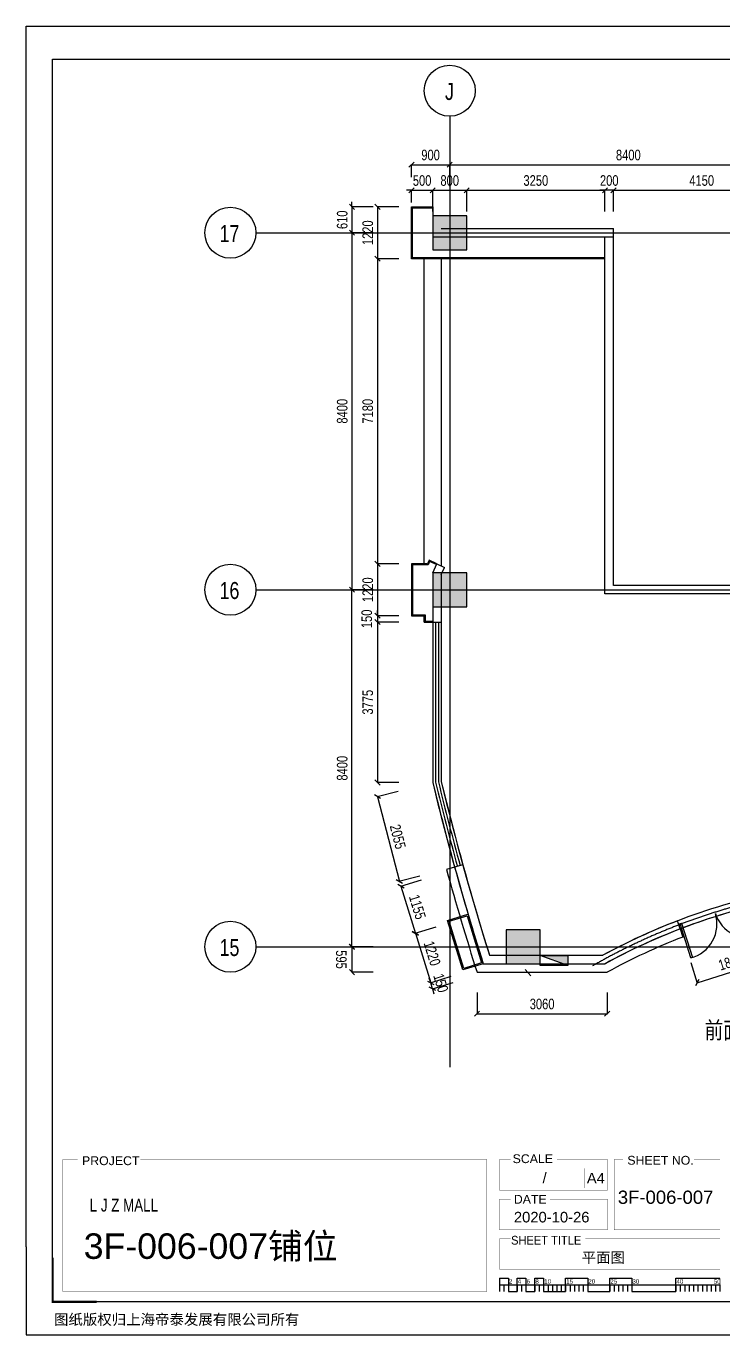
# Model space of a CAD drawing. Extents: x 52040 to 95586, y 96618 to 127411.
# Drawn here: x 52040 to 68421, y 96618 to 127411 of the extents above; entities that cross this region are included whole.
import ezdxf
from ezdxf.enums import TextEntityAlignment as Align

# ---------------------------------------------------------------- set-up
doc = ezdxf.new("R2010")
doc.units = 0
doc.header["$LTSCALE"] = 1000
doc.linetypes.add('3层防火分区$0$3yCENTER', pattern=[14.5, 10, -1.5, 1.5, -1.5])
doc.linetypes.add('CENTER', pattern=[2, 1.25, -0.25, 0.25, -0.25])
doc.layers.get('Defpoints').update_dxf_attribs({"color": 212})
doc.layers.add('0-土建-Defpoints', color=212, linetype='Continuous', plot=False)
for name, color, linetype in [('0-土建-其他', 6, 'Continuous'), ('0-土建-墙体', 7, 'Continuous'), ('0-土建-柱', 42, 'Continuous'), ('0-土建-窗', 5, 'Continuous'), ('0-土建-轴线', 12, 'Continuous'), ('0-土建-门窗', 4, 'Continuous'), ('DIM', 3, 'Continuous'), ('DIM TEXT', 7, 'Continuous'), ('新增油烟管井2014-08-06', 2, 'Continuous'), ('轴线', 10, 'CENTER')]:
    doc.layers.add(name, color=color, linetype=linetype)
doc.styles.get("Standard").update_dxf_attribs({"font": 'arial.ttf', "width": 0.75})
doc.styles.add('黑体', font='simhei.ttf', dxfattribs={"width": 0.8})
doc.dimstyles.new('DIM-200MM', dxfattribs={"dimtxt": 250, "dimasz": 120, "dimexe": 10, "dimexo": 100, "dimgap": 100, "dimtad": 1, "dimdec": 0, "dimrnd": 5, "dimzin": 1, "dimdsep": 46, "dimtxsty": 'Standard', "dimblk": 'OBLIQUE', "dimcen": 0.5, "dimdle": 1, "dimclrd": 256, "dimclre": 256, "dimclrt": 7, "dimaunit": 1, "dimadec": 0, "dimazin": 0, "dimtfac": 1, "dimtdec": 0, "dimtix": 1, "dimtmove": 2, "dimatfit": 3, "dimfxl": 500, "dimfxlon": 1, "dimtolj": 1, "dimtzin": 1, "dimarcsym": 0})

# ---------------------------------------------------------------- blocks, each defined once
blk = doc.blocks.new('商业三层消火栓$0$室内消火栓(单口)')
blk.add_hatch(color=256).paths.add_polyline_path([(0, 240), (0, 0), (650, 0)])
blk.add_line((0, 240), (650, 0))
blk.add_lwpolyline([(0, 240), (650, 240), (650, 0), (0, 0)], close=True)
blk = doc.blocks.new('商业三层消火栓$0$室内消火栓 单口')
blk.add_blockref('商业三层消火栓$0$室内消火栓(单口)', (0, 0))
blk = doc.blocks.new('_Oblique')
at = {"color": 0, "linetype": 'ByBlock', "lineweight": -2}
blk.add_line((-0.5, -0.5), (0.5, 0.5), dxfattribs=at)
blk = doc.blocks.new('*D203')
at = {"layer": 'Defpoints', "color": 0, "transparency": 16777216}
for p in [(61600, 123550), (61100, 123160), (61600, 123160)]:
    blk.add_point(p, dxfattribs=at)
at = {"layer": 'DIM', "lineweight": -2, "transparency": 16777216}
for p, q in [((61100, 123550), (60980, 123550)), ((61100, 123260), (61100, 123560)), ((61100, 123550), (61600, 123550)), ((61600, 123260), (61600, 123560)), ((61600, 123550), (61720, 123550))]:
    blk.add_line(p, q, dxfattribs=at)
at = {"layer": 'DIM', "lineweight": -2, "transparency": 16777216, "xscale": 120, "yscale": 120, "zscale": 120}
blk.add_blockref('_Oblique', (61100, 123550), dxfattribs=at)
at = {"layer": 'DIM', "lineweight": -2, "transparency": 16777216, "xscale": 120, "yscale": 120, "zscale": 120, "rotation": 180}
blk.add_blockref('_Oblique', (61600, 123550), dxfattribs=at)
at = {"layer": 'DIM', "color": 7, "transparency": 16777216, "insert": (61350, 123778), "char_height": 250, "attachment_point": 5}
blk.add_mtext('\\A1;500', dxfattribs=at)
blk = doc.blocks.new('*D204')
at = {"layer": 'Defpoints', "color": 0, "transparency": 16777216}
for p in [(62399, 123550), (61599, 122950), (62399, 122950)]:
    blk.add_point(p, dxfattribs=at)
at = {"layer": 'DIM', "lineweight": -2, "transparency": 16777216}
for p, q in [((61598, 123550), (62400, 123550)), ((61599, 123050), (61599, 123560)), ((62399, 123050), (62399, 123560))]:
    blk.add_line(p, q, dxfattribs=at)
at = {"layer": 'DIM', "lineweight": -2, "transparency": 16777216, "xscale": 120, "yscale": 120, "zscale": 120, "rotation": 180}
blk.add_blockref('_Oblique', (61599, 123550), dxfattribs=at)
at = {"layer": 'DIM', "lineweight": -2, "transparency": 16777216, "xscale": 120, "yscale": 120, "zscale": 120}
blk.add_blockref('_Oblique', (62399, 123550), dxfattribs=at)
at = {"layer": 'DIM', "color": 7, "transparency": 16777216, "insert": (61999, 123778), "char_height": 250, "attachment_point": 5}
blk.add_mtext('\\A1;800', dxfattribs=at)
blk = doc.blocks.new('*D205')
at = {"layer": 'Defpoints', "color": 0, "transparency": 16777216}
for p in [(65650, 123550), (62399, 122650), (65650, 122650)]:
    blk.add_point(p, dxfattribs=at)
at = {"layer": 'DIM', "lineweight": -2, "transparency": 16777216}
for p, q in [((62398, 123550), (65651, 123550)), ((62399, 123050), (62399, 123560)), ((65650, 123050), (65650, 123560))]:
    blk.add_line(p, q, dxfattribs=at)
at = {"layer": 'DIM', "lineweight": -2, "transparency": 16777216, "xscale": 120, "yscale": 120, "zscale": 120, "rotation": 180}
blk.add_blockref('_Oblique', (62399, 123550), dxfattribs=at)
at = {"layer": 'DIM', "lineweight": -2, "transparency": 16777216, "xscale": 120, "yscale": 120, "zscale": 120}
blk.add_blockref('_Oblique', (65650, 123550), dxfattribs=at)
at = {"layer": 'DIM', "color": 7, "transparency": 16777216, "insert": (64024, 123778), "char_height": 250, "attachment_point": 5}
blk.add_mtext('\\A1;3250', dxfattribs=at)
blk = doc.blocks.new('*D206')
at = {"layer": 'Defpoints', "color": 0, "transparency": 16777216}
for p in [(65650, 123550), (65650, 122650), (65850, 122650)]:
    blk.add_point(p, dxfattribs=at)
at = {"layer": 'DIM', "lineweight": -2, "transparency": 16777216}
for p, q in [((65650, 123550), (65530, 123550)), ((65650, 123050), (65650, 123560)), ((65850, 123550), (65650, 123550)), ((65850, 123050), (65850, 123560)), ((65850, 123550), (65970, 123550))]:
    blk.add_line(p, q, dxfattribs=at)
at = {"layer": 'DIM', "lineweight": -2, "transparency": 16777216, "xscale": 120, "yscale": 120, "zscale": 120}
for p, rotation in [((65650, 123550), 4.167798854589793e-11), ((65850, 123550), 180.0000000000417)]:
    blk.add_blockref('_Oblique', p, dxfattribs=dict(at, rotation=rotation))
at = {"layer": 'DIM', "color": 7, "transparency": 16777216, "insert": (65750, 123778), "char_height": 250, "attachment_point": 5}
blk.add_mtext('\\A1;200', dxfattribs=at)
blk = doc.blocks.new('*D207')
at = {"layer": 'Defpoints', "color": 0, "transparency": 16777216}
for p in [(69999, 123550), (65850, 114250), (69999, 114250)]:
    blk.add_point(p, dxfattribs=at)
at = {"layer": 'DIM', "lineweight": -2, "transparency": 16777216}
for p, q in [((65849, 123550), (70000, 123550)), ((65850, 123050), (65850, 123560)), ((69999, 123050), (69999, 123560))]:
    blk.add_line(p, q, dxfattribs=at)
at = {"layer": 'DIM', "lineweight": -2, "transparency": 16777216, "xscale": 120, "yscale": 120, "zscale": 120, "rotation": 180}
blk.add_blockref('_Oblique', (65850, 123550), dxfattribs=at)
at = {"layer": 'DIM', "lineweight": -2, "transparency": 16777216, "xscale": 120, "yscale": 120, "zscale": 120}
blk.add_blockref('_Oblique', (69999, 123550), dxfattribs=at)
at = {"layer": 'DIM', "color": 7, "transparency": 16777216, "insert": (67924, 123778), "char_height": 250, "attachment_point": 5}
blk.add_mtext('\\A1;4150', dxfattribs=at)
blk = doc.blocks.new('*D212')
at = {"layer": 'Defpoints', "color": 0, "transparency": 16777216}
for p in [(65650, 122650), (65650, 122450), (85650, 122450)]:
    blk.add_point(p, dxfattribs=at)
at = {"layer": 'DIM', "lineweight": -2, "transparency": 16777216}
for p, q in [((85150, 122650), (85660, 122650)), ((85650, 122650), (85650, 122770)), ((85650, 122650), (85650, 122450)), ((85150, 122450), (85660, 122450)), ((85650, 122450), (85650, 122330))]:
    blk.add_line(p, q, dxfattribs=at)
at = {"layer": 'DIM', "lineweight": -2, "transparency": 16777216, "xscale": 120, "yscale": 120, "zscale": 120}
for p, rotation in [((85650, 122650), 270), ((85650, 122450), 90)]:
    blk.add_blockref('_Oblique', p, dxfattribs=dict(at, rotation=rotation))
at = {"layer": 'DIM', "color": 7, "transparency": 16777216, "insert": (85422, 122550), "char_height": 250, "attachment_point": 5, "rotation": 90}
blk.add_mtext('\\A1;200', dxfattribs=at)
blk = doc.blocks.new('*D213')
at = {"layer": 'Defpoints', "color": 0, "transparency": 16777216}
for p in [(65650, 122450), (65650, 121940), (85650, 121940)]:
    blk.add_point(p, dxfattribs=at)
at = {"layer": 'DIM', "lineweight": -2, "transparency": 16777216}
for p, q in [((85650, 122450), (85650, 122570)), ((85150, 122450), (85660, 122450)), ((85650, 122450), (85650, 121940)), ((85150, 121940), (85660, 121940)), ((85650, 121940), (85650, 121820))]:
    blk.add_line(p, q, dxfattribs=at)
at = {"layer": 'DIM', "lineweight": -2, "transparency": 16777216, "xscale": 120, "yscale": 120, "zscale": 120}
for p, rotation in [((85650, 122450), 270), ((85650, 121940), 90)]:
    blk.add_blockref('_Oblique', p, dxfattribs=dict(at, rotation=rotation))
at = {"layer": 'DIM', "color": 7, "transparency": 16777216, "insert": (85443, 121958), "char_height": 250, "attachment_point": 5, "rotation": 90}
blk.add_mtext('\\A1;510', dxfattribs=at)
blk = doc.blocks.new('*D214')
at = {"layer": 'Defpoints', "color": 0, "transparency": 16777216}
for p in [(65650, 121940), (65650, 114250), (85650, 114250)]:
    blk.add_point(p, dxfattribs=at)
at = {"layer": 'DIM', "lineweight": -2, "transparency": 16777216}
for p, q in [((85650, 121941), (85650, 114249)), ((85150, 121940), (85660, 121940)), ((85150, 114250), (85660, 114250))]:
    blk.add_line(p, q, dxfattribs=at)
at = {"layer": 'DIM', "lineweight": -2, "transparency": 16777216, "xscale": 120, "yscale": 120, "zscale": 120}
for p, rotation in [((85650, 121940), 90), ((85650, 114250), 270)]:
    blk.add_blockref('_Oblique', p, dxfattribs=dict(at, rotation=rotation))
at = {"layer": 'DIM', "color": 7, "transparency": 16777216, "insert": (85422, 118095), "char_height": 250, "attachment_point": 5, "rotation": 90}
blk.add_mtext('\\A1;7690', dxfattribs=at)
blk = doc.blocks.new('*D215')
at = {"layer": 'Defpoints', "color": 0, "transparency": 16777216}
for p in [(65850, 114250), (65850, 114050), (85650, 114050)]:
    blk.add_point(p, dxfattribs=at)
at = {"layer": 'DIM', "lineweight": -2, "transparency": 16777216}
for p, q in [((85150, 114250), (85660, 114250)), ((85650, 114250), (85650, 114370)), ((85650, 114250), (85650, 114050)), ((85150, 114050), (85660, 114050)), ((85650, 114050), (85650, 113930))]:
    blk.add_line(p, q, dxfattribs=at)
at = {"layer": 'DIM', "lineweight": -2, "transparency": 16777216, "xscale": 120, "yscale": 120, "zscale": 120}
for p, rotation in [((85650, 114250), 270), ((85650, 114050), 90)]:
    blk.add_blockref('_Oblique', p, dxfattribs=dict(at, rotation=rotation))
at = {"layer": 'DIM', "color": 7, "transparency": 16777216, "insert": (85422, 114150), "char_height": 250, "attachment_point": 5, "rotation": 90}
blk.add_mtext('\\A1;200', dxfattribs=at)
blk = doc.blocks.new('*D222')
at = {"layer": 'Defpoints', "color": 0, "transparency": 16777216}
for p in [(61100, 123160), (60300, 121940), (61100, 121940)]:
    blk.add_point(p, dxfattribs=at)
at = {"layer": 'DIM', "lineweight": -2, "transparency": 16777216}
for p, q in [((60800, 123160), (60290, 123160)), ((60300, 123161), (60300, 121939)), ((60800, 121940), (60290, 121940))]:
    blk.add_line(p, q, dxfattribs=at)
at = {"layer": 'DIM', "lineweight": -2, "transparency": 16777216, "xscale": 120, "yscale": 120, "zscale": 120}
for p, rotation in [((60300, 123160), 90), ((60300, 121940), 270)]:
    blk.add_blockref('_Oblique', p, dxfattribs=dict(at, rotation=rotation))
at = {"layer": 'DIM', "color": 7, "transparency": 16777216, "insert": (60072, 122550), "char_height": 250, "attachment_point": 5, "rotation": 90}
blk.add_mtext('\\A1;1220', dxfattribs=at)
blk = doc.blocks.new('*D223')
at = {"layer": 'Defpoints', "color": 0, "transparency": 16777216}
for p in [(61400, 121940), (60300, 114760), (61400, 114760)]:
    blk.add_point(p, dxfattribs=at)
at = {"layer": 'DIM', "lineweight": -2, "transparency": 16777216}
for p, q in [((60300, 121941), (60300, 114759)), ((60800, 121940), (60290, 121940)), ((60800, 114760), (60290, 114760))]:
    blk.add_line(p, q, dxfattribs=at)
at = {"layer": 'DIM', "lineweight": -2, "transparency": 16777216, "xscale": 120, "yscale": 120, "zscale": 120}
for p, rotation in [((60300, 121940), 90), ((60300, 114760), 270)]:
    blk.add_blockref('_Oblique', p, dxfattribs=dict(at, rotation=rotation))
at = {"layer": 'DIM', "color": 7, "transparency": 16777216, "insert": (60072, 118350), "char_height": 250, "attachment_point": 5, "rotation": 90}
blk.add_mtext('\\A1;7180', dxfattribs=at)
blk = doc.blocks.new('*D224')
at = {"layer": 'Defpoints', "color": 0, "transparency": 16777216}
for p in [(61100, 114760), (60300, 113540), (61100, 113540)]:
    blk.add_point(p, dxfattribs=at)
at = {"layer": 'DIM', "lineweight": -2, "transparency": 16777216}
for p, q in [((60800, 114760), (60290, 114760)), ((60300, 114761), (60300, 113539)), ((60800, 113540), (60290, 113540))]:
    blk.add_line(p, q, dxfattribs=at)
at = {"layer": 'DIM', "lineweight": -2, "transparency": 16777216, "xscale": 120, "yscale": 120, "zscale": 120}
for p, rotation in [((60300, 114760), 90), ((60300, 113540), 270)]:
    blk.add_blockref('_Oblique', p, dxfattribs=dict(at, rotation=rotation))
at = {"layer": 'DIM', "color": 7, "transparency": 16777216, "insert": (60072, 114150), "char_height": 250, "attachment_point": 5, "rotation": 90}
blk.add_mtext('\\A1;1220', dxfattribs=at)
blk = doc.blocks.new('*D225')
at = {"layer": 'Defpoints', "color": 0, "transparency": 16777216}
for p in [(60300, 113390), (61400, 113540), (61400, 113390)]:
    blk.add_point(p, dxfattribs=at)
at = {"layer": 'DIM', "lineweight": -2, "transparency": 16777216}
for p, q in [((60300, 113540), (60300, 113660)), ((60800, 113540), (60290, 113540)), ((60800, 113390), (60290, 113390)), ((60300, 113540), (60300, 113390)), ((60300, 113390), (60300, 113270))]:
    blk.add_line(p, q, dxfattribs=at)
at = {"layer": 'DIM', "lineweight": -2, "transparency": 16777216, "xscale": 120, "yscale": 120, "zscale": 120}
for p, rotation in [((60300, 113540), 270), ((60300, 113390), 90)]:
    blk.add_blockref('_Oblique', p, dxfattribs=dict(at, rotation=rotation))
at = {"layer": 'DIM', "color": 7, "transparency": 16777216, "insert": (60049, 113465), "char_height": 250, "attachment_point": 5, "rotation": 90}
blk.add_mtext('\\A1;150', dxfattribs=at)
blk = doc.blocks.new('*D226')
at = {"layer": 'Defpoints', "color": 0, "transparency": 16777216}
for p in [(61600, 113390), (60300, 109615), (61600, 109615)]:
    blk.add_point(p, dxfattribs=at)
at = {"layer": 'DIM', "lineweight": -2, "transparency": 16777216}
for p, q in [((60800, 113390), (60290, 113390)), ((60300, 113391), (60300, 109614)), ((60800, 109615), (60290, 109615))]:
    blk.add_line(p, q, dxfattribs=at)
at = {"layer": 'DIM', "lineweight": -2, "transparency": 16777216, "xscale": 120, "yscale": 120, "zscale": 120}
for p, rotation in [((60300, 113390), 90), ((60300, 109615), 270)]:
    blk.add_blockref('_Oblique', p, dxfattribs=dict(at, rotation=rotation))
at = {"layer": 'DIM', "color": 7, "transparency": 16777216, "insert": (60072, 111503), "char_height": 250, "attachment_point": 5, "rotation": 90}
blk.add_mtext('\\A1;3775', dxfattribs=at)
blk = doc.blocks.new('*D227')
at = {"layer": 'Defpoints', "color": 0, "transparency": 16777216}
for p in [(63032, 109986), (63547, 107994), (60815, 107288)]:
    blk.add_point(p, dxfattribs=at)
at = {"layer": 'DIM', "lineweight": -2, "transparency": 16777216}
for p, q in [((60784, 109404), (60290, 109277)), ((60300, 109280), (60815, 107287)), ((61299, 107413), (60805, 107285))]:
    blk.add_line(p, q, dxfattribs=at)
at = {"layer": 'DIM', "lineweight": -2, "transparency": 16777216, "xscale": 120, "yscale": 120, "zscale": 120}
for p, rotation in [((60300, 109279), 104.5029028369957), ((60815, 107288), 284.5029028369958)]:
    blk.add_blockref('_Oblique', p, dxfattribs=dict(at, rotation=rotation))
at = {"layer": 'DIM', "color": 7, "transparency": 16777216, "insert": (60778, 108340), "char_height": 250, "attachment_point": 5, "rotation": 284.5029}
blk.add_mtext('\\A1;2055', dxfattribs=at)
blk = doc.blocks.new('*D228')
at = {"layer": 'Defpoints', "color": 0, "transparency": 16777216}
for p in [(63383, 106739), (63742, 105573), (61551, 104899)]:
    blk.add_point(p, dxfattribs=at)
at = {"layer": 'DIM', "lineweight": -2, "transparency": 16777216}
for p, q in [((61669, 106212), (61182, 106062)), ((61191, 106066), (61551, 104898)), ((62028, 105046), (61541, 104896))]:
    blk.add_line(p, q, dxfattribs=at)
at = {"layer": 'DIM', "lineweight": -2, "transparency": 16777216, "xscale": 120, "yscale": 120, "zscale": 120}
for p, rotation in [((61192, 106065), 107.1107480904055), ((61551, 104899), 287.1107480904055)]:
    blk.add_blockref('_Oblique', p, dxfattribs=dict(at, rotation=rotation))
at = {"layer": 'DIM', "color": 7, "transparency": 16777216, "insert": (61585, 105592), "char_height": 250, "attachment_point": 5, "rotation": 287.1107}
blk.add_mtext('\\A1;1220', dxfattribs=at)
blk = doc.blocks.new('*D229')
at = {"layer": 'Defpoints', "color": 0, "transparency": 16777216}
for p in [(63354, 107941), (63695, 106835), (61192, 106065)]:
    blk.add_point(p, dxfattribs=at)
at = {"layer": 'DIM', "lineweight": -2, "transparency": 16777216}
for p, q in [((61329, 107318), (60842, 107168)), ((60851, 107172), (61192, 106064)), ((61669, 106212), (61182, 106062))]:
    blk.add_line(p, q, dxfattribs=at)
at = {"layer": 'DIM', "lineweight": -2, "transparency": 16777216, "xscale": 120, "yscale": 120, "zscale": 120}
for p, rotation in [((60851, 107171), 107.1107480904055), ((61192, 106065), 287.1107480904055)]:
    blk.add_blockref('_Oblique', p, dxfattribs=dict(at, rotation=rotation))
at = {"layer": 'DIM', "color": 7, "transparency": 16777216, "insert": (61239, 106685), "char_height": 250, "attachment_point": 5, "rotation": 287.1107}
blk.add_mtext('\\A1;1155', dxfattribs=at)
blk = doc.blocks.new('*D230')
at = {"layer": 'Defpoints', "color": 0, "transparency": 16777216}
for p in [(64030, 105662), (64073, 105520), (61551, 104899)]:
    blk.add_point(p, dxfattribs=at)
at = {"layer": 'DIM', "lineweight": -2, "transparency": 16777216}
for p, q in [((61551, 104899), (61515, 105013)), ((62028, 105046), (61541, 104896)), ((61594, 104757), (61551, 104899)), ((62072, 104904), (61585, 104754)), ((61594, 104757), (61629, 104643))]:
    blk.add_line(p, q, dxfattribs=at)
at = {"layer": 'DIM', "lineweight": -2, "transparency": 16777216, "xscale": 120, "yscale": 120, "zscale": 120}
for p, rotation in [((61551, 104899), 287.1107480903999), ((61594, 104757), 107.1107480903998)]:
    blk.add_blockref('_Oblique', p, dxfattribs=dict(at, rotation=rotation))
at = {"layer": 'DIM', "color": 7, "transparency": 16777216, "insert": (61790, 104895), "char_height": 250, "attachment_point": 5, "rotation": 287.1107}
blk.add_mtext('\\A1;150', dxfattribs=at)
blk = doc.blocks.new('*D231')
at = {"layer": 'Defpoints', "color": 0, "transparency": 16777216}
for p in [(62641, 104950), (65702, 104950), (65702, 104174)]:
    blk.add_point(p, dxfattribs=at)
at = {"layer": 'DIM', "lineweight": -2, "transparency": 16777216}
for p, q in [((62641, 104674), (62641, 104164)), ((65702, 104674), (65702, 104164)), ((62640, 104174), (65703, 104174))]:
    blk.add_line(p, q, dxfattribs=at)
at = {"layer": 'DIM', "lineweight": -2, "transparency": 16777216, "xscale": 120, "yscale": 120, "zscale": 120, "rotation": 180}
blk.add_blockref('_Oblique', (62641, 104174), dxfattribs=at)
at = {"layer": 'DIM', "lineweight": -2, "transparency": 16777216, "xscale": 120, "yscale": 120, "zscale": 120}
blk.add_blockref('_Oblique', (65702, 104174), dxfattribs=at)
at = {"layer": 'DIM', "color": 7, "transparency": 16777216, "insert": (64172, 104401), "char_height": 250, "attachment_point": 5}
blk.add_mtext('\\A1;3060', dxfattribs=at)
blk = doc.blocks.new('*D271')
at = {"layer": 'Defpoints', "color": 0, "transparency": 16777216}
for p in [(70399, 124150), (61999, 123250), (70399, 123250)]:
    blk.add_point(p, dxfattribs=at)
at = {"layer": 'DIM', "lineweight": -2, "transparency": 16777216}
for p, q in [((61998, 124150), (70400, 124150)), ((61999, 123650), (61999, 124160)), ((70399, 123650), (70399, 124160))]:
    blk.add_line(p, q, dxfattribs=at)
at = {"layer": 'DIM', "lineweight": -2, "transparency": 16777216, "xscale": 120, "yscale": 120, "zscale": 120, "rotation": 180}
blk.add_blockref('_Oblique', (61999, 124150), dxfattribs=at)
at = {"layer": 'DIM', "lineweight": -2, "transparency": 16777216, "xscale": 120, "yscale": 120, "zscale": 120}
blk.add_blockref('_Oblique', (70399, 124150), dxfattribs=at)
at = {"layer": 'DIM', "color": 7, "transparency": 16777216, "insert": (66199, 124378), "char_height": 250, "attachment_point": 5}
blk.add_mtext('\\A1;8400', dxfattribs=at)
blk = doc.blocks.new('*D274')
at = {"layer": 'Defpoints', "color": 0, "transparency": 16777216}
for p in [(61999, 124150), (61100, 123760), (61999, 123760)]:
    blk.add_point(p, dxfattribs=at)
at = {"layer": 'DIM', "lineweight": -2, "transparency": 16777216}
for p, q in [((61099, 124150), (62000, 124150)), ((61100, 123860), (61100, 124160)), ((61999, 123860), (61999, 124160))]:
    blk.add_line(p, q, dxfattribs=at)
at = {"layer": 'DIM', "lineweight": -2, "transparency": 16777216, "xscale": 120, "yscale": 120, "zscale": 120, "rotation": 180}
blk.add_blockref('_Oblique', (61100, 124150), dxfattribs=at)
at = {"layer": 'DIM', "lineweight": -2, "transparency": 16777216, "xscale": 120, "yscale": 120, "zscale": 120}
blk.add_blockref('_Oblique', (61999, 124150), dxfattribs=at)
at = {"layer": 'DIM', "color": 7, "transparency": 16777216, "insert": (61549, 124378), "char_height": 250, "attachment_point": 5}
blk.add_mtext('\\A1;900', dxfattribs=at)
blk = doc.blocks.new('*D278')
at = {"layer": 'Defpoints', "color": 0, "transparency": 16777216}
for p in [(66250, 122650), (66250, 122550), (86250, 122550)]:
    blk.add_point(p, dxfattribs=at)
at = {"layer": 'DIM', "lineweight": -2, "transparency": 16777216}
for p, q in [((85750, 122650), (86260, 122650)), ((86250, 122650), (86250, 122770)), ((86250, 122650), (86250, 122550)), ((85750, 122550), (86260, 122550)), ((86250, 122550), (86250, 122430))]:
    blk.add_line(p, q, dxfattribs=at)
at = {"layer": 'DIM', "lineweight": -2, "transparency": 16777216, "xscale": 120, "yscale": 120, "zscale": 120}
for p, rotation in [((86250, 122650), 270), ((86250, 122550), 90)]:
    blk.add_blockref('_Oblique', p, dxfattribs=dict(at, rotation=rotation))
at = {"layer": 'DIM', "color": 7, "transparency": 16777216, "insert": (86022, 122600), "char_height": 250, "attachment_point": 5, "rotation": 90}
blk.add_mtext('\\A1;100', dxfattribs=at)
blk = doc.blocks.new('*D280')
at = {"layer": 'Defpoints', "color": 0, "transparency": 16777216}
for p in [(60800, 122550), (59700, 114150), (60800, 114150)]:
    blk.add_point(p, dxfattribs=at)
at = {"layer": 'DIM', "lineweight": -2, "transparency": 16777216}
for p, q in [((60200, 122550), (59690, 122550)), ((59700, 122551), (59700, 114149)), ((60200, 114150), (59690, 114150))]:
    blk.add_line(p, q, dxfattribs=at)
at = {"layer": 'DIM', "lineweight": -2, "transparency": 16777216, "xscale": 120, "yscale": 120, "zscale": 120}
for p, rotation in [((59700, 122550), 90), ((59700, 114150), 270)]:
    blk.add_blockref('_Oblique', p, dxfattribs=dict(at, rotation=rotation))
at = {"layer": 'DIM', "color": 7, "transparency": 16777216, "insert": (59472, 118350), "char_height": 250, "attachment_point": 5, "rotation": 90}
blk.add_mtext('\\A1;8400', dxfattribs=at)
blk = doc.blocks.new('*D281')
at = {"layer": 'Defpoints', "color": 0, "transparency": 16777216}
for p in [(60500, 123160), (59700, 122550), (60500, 122550)]:
    blk.add_point(p, dxfattribs=at)
at = {"layer": 'DIM', "lineweight": -2, "transparency": 16777216}
for p, q in [((59700, 123160), (59700, 123280)), ((60200, 123160), (59690, 123160)), ((59700, 123160), (59700, 122550)), ((60200, 122550), (59690, 122550)), ((59700, 122550), (59700, 122430))]:
    blk.add_line(p, q, dxfattribs=at)
at = {"layer": 'DIM', "lineweight": -2, "transparency": 16777216, "xscale": 120, "yscale": 120, "zscale": 120}
for p, rotation in [((59700, 123160), 270), ((59700, 122550), 90)]:
    blk.add_blockref('_Oblique', p, dxfattribs=dict(at, rotation=rotation))
at = {"layer": 'DIM', "color": 7, "transparency": 16777216, "insert": (59472, 122855), "char_height": 250, "attachment_point": 5, "rotation": 90}
blk.add_mtext('\\A1;610', dxfattribs=at)
blk = doc.blocks.new('*D282')
at = {"layer": 'Defpoints', "color": 0, "transparency": 16777216}
for p in [(59700, 114150), (60800, 114150), (60800, 105750)]:
    blk.add_point(p, dxfattribs=at)
at = {"layer": 'DIM', "lineweight": -2, "transparency": 16777216}
for p, q in [((60200, 114150), (59690, 114150)), ((59700, 105749), (59700, 114151)), ((60200, 105750), (59690, 105750))]:
    blk.add_line(p, q, dxfattribs=at)
at = {"layer": 'DIM', "lineweight": -2, "transparency": 16777216, "xscale": 120, "yscale": 120, "zscale": 120}
for p, rotation in [((59700, 114150), 90), ((59700, 105750), 270)]:
    blk.add_blockref('_Oblique', p, dxfattribs=dict(at, rotation=rotation))
at = {"layer": 'DIM', "color": 7, "transparency": 16777216, "insert": (59472, 109950), "char_height": 250, "attachment_point": 5, "rotation": 90}
blk.add_mtext('\\A1;8400', dxfattribs=at)
blk = doc.blocks.new('*D283')
at = {"layer": 'Defpoints', "color": 0, "transparency": 16777216}
for p in [(60800, 105750), (59699, 105152), (60801, 105154)]:
    blk.add_point(p, dxfattribs=at)
at = {"layer": 'DIM', "lineweight": -2, "transparency": 16777216}
for p, q in [((60198, 105749), (59688, 105748)), ((59698, 105749), (59699, 105151)), ((60199, 105153), (59689, 105152))]:
    blk.add_line(p, q, dxfattribs=at)
at = {"layer": 'DIM', "lineweight": -2, "transparency": 16777216, "xscale": 120, "yscale": 120, "zscale": 120}
for p, rotation in [((59698, 105748), 90.10860080873904), ((59699, 105152), 270.108600808739)]:
    blk.add_blockref('_Oblique', p, dxfattribs=dict(at, rotation=rotation))
at = {"layer": 'DIM', "color": 7, "transparency": 16777216, "insert": (59448, 105450), "char_height": 250, "attachment_point": 5, "rotation": 270.1086}
blk.add_mtext('\\A1;595', dxfattribs=at)
blk = doc.blocks.new('*D286')
at = {"layer": 'Defpoints', "color": 0, "transparency": 16777216}
for p in [(69194, 106518), (67478, 105976), (69533, 105444)]:
    blk.add_point(p, dxfattribs=at)
at = {"layer": 'DIM', "lineweight": -2, "transparency": 16777216}
for p, q in [((69382, 105921), (69536, 105435)), ((67666, 105380), (67819, 104893)), ((67815, 104902), (69534, 105445))]:
    blk.add_line(p, q, dxfattribs=at)
at = {"layer": 'DIM', "lineweight": -2, "transparency": 16777216, "xscale": 120, "yscale": 120, "zscale": 120}
for p, rotation in [((69533, 105444), 17.51166293424804), ((67816, 104903), 197.5116629342481)]:
    blk.add_blockref('_Oblique', p, dxfattribs=dict(at, rotation=rotation))
at = {"layer": 'DIM', "color": 7, "transparency": 16777216, "insert": (68606, 105391), "char_height": 250, "attachment_point": 5, "rotation": 17.5117}
blk.add_mtext('\\A1;1800', dxfattribs=at)

msp = doc.modelspace()

# ---------------------------------------------------------------- hatches: boundary and pattern name
for points in [[(62398.8, 122950), (61598.8, 122950), (61598.8, 122150), (62398.8, 122150)], [(62398.8, 114550), (61598.8, 114550), (61598.8, 113750), (62398.8, 113750)], [(63324.8, 106149.9), (63324.8, 105349.9), (64124.8, 105349.9), (64124.8, 106149.9)]]:
    msp.add_hatch(color=256).paths.add_polyline_path(points)

# ---------------------------------------------------------------- linework, layer by layer
at = {"color": 4}
for p, q in [((67381.5, 106280.7), (67450.2, 106302.4)), ((67392.4, 106246.4), (67426.7, 106257.2)), ((67670.2, 105485.5), (67415.9, 106291.5)), ((67450.2, 106302.4), (67704.7, 105495.6))]:
    msp.add_line(p, q, dxfattribs=at)
msp.add_line((67381.5, 106280.7), (67392.4, 106246.4))
at = {"color": 8}
msp.add_line((63170, 97795.6), (68354, 97795.6), dxfattribs=at)
for points in [[(52040, 98691.7), (52040, 127411), (93512, 127411)], [(52040, 98691.7), (52040, 96618.1), (93512, 96618.1)], [(63170, 97951.2), (63170, 97640.1)], [(63377.4, 97795.6), (63377.4, 97640.1)], [(65243.6, 97795.6), (65243.6, 97640.1)], [(65762, 97795.6), (65762, 97640.1)], [(68354, 97795.6), (68354, 97640.1)]]:
    msp.add_lwpolyline(points)
for points in [[(52662.1, 126633.4), (94963.6, 126633.4), (94963.6, 97395.7), (52662.1, 97395.7)], [(61598.8, 122950), (61598.8, 122150), (62398.8, 122150), (62398.8, 122950)], [(61598.8, 114550), (61598.8, 113750), (62398.8, 113750), (62398.8, 114550)], [(63324.8, 106149.9), (63324.8, 105349.9), (64124.8, 105349.9), (64124.8, 106149.9)]]:
    msp.add_lwpolyline(points, close=True)
for points, const_width in [([(54724.6, 100745.4), (62874.3, 100745.4), (62874.3, 97635.7), (52902.1, 97635.7), (52902.1, 100745.4), (53249.7, 100745.4)], 5.18), ([(64521.9, 100745.4), (65710.2, 100745.4), (65710.2, 100019.7), (63170, 100019.7), (63170, 100745.4), (63429.2, 100745.4)], 5.18), ([(67746.8, 100745.4), (68354, 100745.4), (68354, 99086.6), (65865.7, 99086.6), (65865.7, 100745.4), (66073, 100745.4)], 5.18), ([(65176.8, 100537.4), (65176.8, 100075.3)], 5.18), ([(64360.1, 99812.3), (65710.2, 99812.3), (65710.2, 99086.6), (63170, 99086.6), (63170, 99812.3), (63429.2, 99812.3)], 5.18), ([(65187.1, 98879.2), (68354, 98879.2), (68354, 98164), (63170, 98164), (63170, 98879.2), (63429.2, 98879.2)], 5.18), ([(52662.1, 98432.5), (52662.1, 97395.7), (53698.9, 97395.7)], 51.8), ([(63377.4, 97951.2), (63377.4, 97795.6)], 10.4), ([(63584.7, 97951.2), (63584.7, 97795.6)], 10.4), ([(63792.1, 97951.2), (63792.1, 97795.6)], 10.4), ([(63999.4, 97951.2), (63999.4, 97795.6)], 10.4), ([(64206.8, 97951.2), (64206.8, 97795.6)], 10.4), ([(64725.2, 97951.2), (64725.2, 97795.6)], 10.4), ([(65243.6, 97951.2), (65243.6, 97795.6)], 10.4), ([(65762, 97951.2), (65762, 97795.6)], 10.4), ([(66280.4, 97951.2), (66280.4, 97795.6)], 10.4), ([(67317.2, 97951.2), (67317.2, 97795.6)], 10.4), ([(68354, 97951.2), (68354, 97795.6)], 10.4)]:
    msp.add_lwpolyline(points, dxfattribs=dict(const_width=const_width))
for points in [[(63170, 97951.2), (63377.4, 97951.2), (63377.4, 97640.1), (63584.7, 97640.1), (63584.7, 97951.2), (63792.1, 97951.2), (63792.1, 97640.1), (63999.4, 97640.1), (63999.4, 97951.2), (64206.8, 97951.2), (64206.8, 97640.1), (64725.2, 97640.1), (64725.2, 97951.2), (65243.6, 97951.2), (65243.6, 97640.1), (65762, 97640.1), (65762, 97951.2), (66280.4, 97951.2), (66280.4, 97640.1), (67317.2, 97640.1), (67317.2, 97951.2), (68354, 97951.2)], [(63273.7, 97795.6), (63273.7, 97640.1)], [(63584.7, 97795.6), (63584.7, 97640.1)], [(63688.4, 97795.6), (63688.4, 97640.1)], [(63792.1, 97795.6), (63792.1, 97640.1)], [(63999.4, 97795.6), (63999.4, 97640.1)], [(64103.1, 97795.6), (64103.1, 97640.1)], [(64206.8, 97795.6), (64206.8, 97640.1)], [(64310.5, 97795.6), (64310.5, 97640.1)], [(64414.2, 97795.6), (64414.2, 97640.1)], [(64517.8, 97795.6), (64517.8, 97640.1)], [(64621.5, 97795.6), (64621.5, 97640.1)], [(64725.2, 97795.6), (64725.2, 97640.1)], [(64828.9, 97795.6), (64828.9, 97640.1)], [(64932.6, 97795.6), (64932.6, 97640.1)], [(65036.2, 97795.6), (65036.2, 97640.1)], [(65139.9, 97795.6), (65139.9, 97640.1)], [(65865.7, 97795.6), (65865.7, 97640.1)], [(65969.4, 97795.6), (65969.4, 97640.1)], [(66073, 97795.6), (66073, 97640.1)], [(66176.7, 97795.6), (66176.7, 97640.1)], [(66280.4, 97795.6), (66280.4, 97640.1)], [(67317.2, 97795.6), (67317.2, 97640.1)], [(67420.9, 97795.6), (67420.9, 97640.1)], [(67524.6, 97795.6), (67524.6, 97640.1)], [(67628.2, 97795.6), (67628.2, 97640.1)], [(67731.9, 97795.6), (67731.9, 97640.1)], [(67835.6, 97795.6), (67835.6, 97640.1)], [(67939.3, 97795.6), (67939.3, 97640.1)], [(68043, 97795.6), (68043, 97640.1)], [(68146.6, 97795.6), (68146.6, 97640.1)], [(68250.3, 97795.6), (68250.3, 97640.1)]]:
    msp.add_lwpolyline(points, dxfattribs=at)
at = {"color": 4}
for centre, start, end in [((67455.6, 106285.2), 285.01792, 17.50982), ((69034.9, 106783.4), 197.50982, 290.00173)]:
    msp.add_arc(centre, 828, start, end, dxfattribs=at)
at = {"layer": '0-土建-Defpoints'}
msp.add_line((65850, 117850), (65850, 119450), dxfattribs=at)
at = {"layer": '0-土建-其他', "color": 8}
msp.add_line((65850, 114250), (65850, 122650), dxfattribs=at)
at = {"layer": '0-土建-墙体'}
for p, q in [((61100, 121940), (61100, 123160)), ((61100, 123160), (61600, 123160)), ((61120, 121960), (61120, 123140)), ((61120, 123140), (61600, 123140)), ((61600, 123160), (61600, 122450)), ((61800, 122650), (65850, 122650)), ((65850, 122450), (61600, 122450)), ((65650, 114050), (65650, 122450)), ((65850, 119750), (65850, 122450)), ((65650, 121960), (61120, 121960)), ((65650, 121940), (61100, 121940)), ((61400, 114760), (61400, 121940)), ((61800, 121940), (61800, 114712.4)), ((65850, 117750), (65850, 119550)), ((65850, 114250), (65850, 117550)), ((61477.2, 114760), (61100, 114760)), ((61100, 114760), (61100, 113540)), ((61490, 114740), (61120, 114740)), ((61120, 114740), (61120, 113560)), ((61516.7, 114844.5), (61477.2, 114760)), ((61526.3, 114817.9), (61490, 114740)), ((61697.9, 114760), (61516.7, 114844.5)), ((61689.5, 114741.9), (61526.3, 114817.9)), ((61600, 114550), (61697.9, 114760)), ((61600, 114550), (61600, 113390)), ((61697.9, 114760), (61879.2, 114675.5)), ((61800, 114505.7), (61879.2, 114675.5)), ((61800, 114505.7), (61800, 113390)), ((70000, 114250), (65850, 114250)), ((70000, 114050), (65650, 114050)), ((61100, 113540), (61400, 113540)), ((61120, 113560), (61420, 113560)), ((61400, 113390), (61400, 113540)), ((61400, 113540), (61400, 113390)), ((61400, 113390), (61600, 113390)), ((61420, 113560), (61420, 113410)), ((61420, 113410), (61600, 113410)), ((61600, 113390), (61800, 113390)), ((62115.1, 107624.1), (61922.3, 107570.9)), ((62307.9, 107677.2), (62115.1, 107624.1)), ((61950.7, 106368.9), (62428.6, 106516)), ((62309.7, 105202.9), (61950.7, 106368.9)), ((61988.2, 106349), (62408.7, 106478.5)), ((62329.5, 105240.4), (61988.2, 106349)), ((62408.7, 106478.5), (62750, 105369.8)), ((62428.6, 106516), (62787.5, 105350)), ((67417.1, 106168), (67356.8, 106359.1)), ((67417.1, 106168), (67477.4, 105976.9)), ((62787.5, 105350), (62309.7, 105202.9)), ((62750, 105369.8), (62329.5, 105240.4)), ((62787.5, 105350), (65650.7, 105350)), ((62934.3, 105550), (65599.8, 105550)), ((62641.1, 105150), (65702, 105150)), ((63908.2, 105066.3), (63776.2, 105216.7))]:
    msp.add_line(p, q, dxfattribs=at)
for centre, radius, start, end in [((124197.5, 124745.3), 64600, 195.417901, 197.657871), ((124197.5, 124745.3), 64400, 195.417901, 197.527825), ((124197.5, 124745.3), 64200, 195.417901, 197.397064), ((72672.2, 92503.9), 14839.7, 110.98867, 118.46229), ((72672.2, 92503.9), 14639.7, 111.03623, 118.66017), ((72672.2, 92503.9), 14439.7, 111.08511, 118.86225)]:
    msp.add_arc(centre, radius, start, end, dxfattribs=at)
at = {"layer": '0-土建-柱'}
for p, q in [((61598.8, 122950), (61598.8, 122150)), ((62398.8, 122950), (61598.8, 122950)), ((62398.8, 122150), (62398.8, 122950)), ((61598.8, 122150), (62398.8, 122150)), ((61598.8, 114550), (61598.8, 113750)), ((62398.8, 114550), (61598.8, 114550)), ((61600, 114550), (61600, 109615.3)), ((62398.8, 113750), (62398.8, 114550)), ((61800, 114505.7), (61800, 109639.2)), ((61598.8, 113750), (62398.8, 113750)), ((63324.8, 106149.9), (63324.8, 105349.9)), ((64124.8, 106149.9), (63324.8, 106149.9)), ((64124.8, 105349.9), (64124.8, 106149.9)), ((62787.5, 105350), (65650.7, 105350)), ((62934.3, 105550), (65599.8, 105550)), ((63324.8, 105349.9), (64124.8, 105349.9))]:
    msp.add_line(p, q, dxfattribs=at)
for centre, radius, start, end in [((124197.5, 124745.3), 64200, 193.609153, 197.397064), ((124197.5, 124745.3), 64400, 193.587905, 197.527825), ((72672.2, 92503.9), 14839.7, 100.37371, 118.46229), ((72672.2, 92503.9), 14639.7, 96.36315, 118.66017)]:
    msp.add_arc(centre, radius, start, end, dxfattribs=at)
at = {"layer": '0-土建-窗'}
msp.add_arc((72672.1, 92504.4), 14639.3, 103.98715, 111.03651, dxfattribs=at)
at = {"layer": '0-土建-轴线', "color": 251, "linetype": '3层防火分区$0$3yCENTER'}
msp.add_arc((72672.2, 92503.9), 14739.7, 95.844, 119.75744, dxfattribs=at)
at = {"layer": '0-土建-门窗'}
for p, q in [((61600, 113390), (61600, 109615.3)), ((61666.7, 113390), (61666.7, 109623.3)), ((61733.3, 113390), (61733.3, 109631.2)), ((61800, 113390), (61800, 109639.2))]:
    msp.add_line(p, q, dxfattribs=at)
for radius, start in [(64333.3, 193.594976), (64266.7, 193.602059), (64200, 193.609153), (64400, 193.587905)]:
    msp.add_arc((124197.5, 124745.3), radius, start, 195.417901, dxfattribs=at)
at = {"layer": 'DIM'}
for centre in [(61998.8, 125893), (56840.6, 122550), (56840.6, 114150), (56840.6, 105750)]:
    msp.add_circle(centre, 600, dxfattribs=at)
at = {"layer": '轴线', "ltscale": 500}
for p, q in [((61998.8, 125293), (61998.8, 102914.5)), ((57440.6, 122550), (87205, 122550)), ((57440.6, 114150), (87205, 114150)), ((57440.6, 105750), (87205, 105750))]:
    msp.add_line(p, q, dxfattribs=at)

# ---------------------------------------------------------------- block references
at = {"rotation": 179.9999999933299}
msp.add_blockref('商业三层消火栓$0$室内消火栓 单口', (64774.8, 105545.8), dxfattribs=at)

# ---------------------------------------------------------------- texts
for s, height, p in [('PROJECT', 207.36, (53352.7, 100611.2)), ('SCALE', 207.36, (63478.4, 100658.6)), ('SHEET NO.', 207.36, (66175.6, 100621.5)), ('A4', 248.83, (65223.3, 100180.7)), ('DATE', 207.36, (63506.8, 99704.1)), ('2', 103.7, (63391.5, 97822.9)), ('4', 103.7, (63598.9, 97822.9)), ('6', 103.7, (63806.3, 97822.9)), ('8', 103.7, (64013.6, 97822.9)), ('10', 103.68, (64221, 97822.9)), ('15', 103.68, (64739.4, 97822.9)), ('20', 103.68, (65257.8, 97822.9)), ('25', 103.68, (65776.2, 97822.9)), ('30', 103.68, (66294.6, 97822.9)), ('40', 103.68, (67331.4, 97822.9)), ('50', 103.68, (68209, 97819.2)), ('图纸版权归上海帝泰发展有限公司所有', 248.832, (52693.9, 96855.4))]:
    msp.add_text(s, height=height).set_placement(p)
at = {"width": 0.9}
msp.add_text('SHEET TITLE', height=207.36, dxfattribs=at).set_placement((63441.6, 98739.6))
at = {"insert": (53532.9, 99818.7), "char_height": 300, "attachment_point": 1}
msp.add_mtext_dynamic_manual_height_columns('L J Z MALL', width=8169.699, gutter_width=1.2, heights=[0], dxfattribs=at)
for tag, text, p in [('/', 'AS NOTED', (64278.3, 100184.6)), ('2020-10-26', '2020-7-22', (65285.5, 99263))]:
    msp.add_attdef(tag, text=text, height=248.83).set_placement(p, align=Align.RIGHT)
for tag, p, s, height in [('3F-006-007', (65952.4, 99700.4), 'SHEET NO.', 311.04), ('3F-006-007铺位', (53392.4, 98405.1), '###############', 600), ('平面图', (65102.2, 98314.1), 'SHEET-TITLE', 248.832)]:
    msp.add_attdef(tag, p, s, height=height)
at = {"layer": 'DIM TEXT', "char_height": 400}
for s, insert, attachment_point in [('J', (61888.1, 126074.9), 1), ('17', (57053.1, 122731.9), 3), ('16', (57053.1, 114331.9), 3), ('15', (57053.1, 105931.9), 3)]:
    msp.add_mtext_dynamic_manual_height_columns(s, width=10456.675, gutter_width=2, heights=[0], dxfattribs=dict(at, insert=insert, attachment_point=attachment_point))
at = {"layer": '新增油烟管井2014-08-06', "color": 0, "style": '黑体', "width": 0.8}
msp.add_text('前面进口', height=400, dxfattribs=at).set_placement((67992.8, 103586.4))

# ---------------------------------------------------------------- dimensions: what is measured, and where the dimension line sits
at = {"layer": 'DIM'}
for p1, p2, distance, picture, middle in [((61100, 123760), (61998.8, 123760), 390, '*D274', (61549.4, 124377.6)), ((61998.8, 123250), (70398.8, 123250), 900, '*D271', (66198.8, 124377.6)), ((61100, 123160), (61600, 123160), 390, '*D203', (61350, 123777.6)), ((61598.8, 122950), (62398.8, 122950), 600, '*D204', (61998.8, 123777.6)), ((62398.8, 122650), (65650, 122650), 900, '*D205', (64024.4, 123777.7)), ((65850, 122650), (65650, 122650), -900, '*D206', (65750, 123777.6)), ((65850, 114250), (69998.8, 114250), 9300, '*D207', (67924.4, 123777.6)), ((60500, 123160), (60500, 122550), -800, '*D281', (59472.4, 122855)), ((61100, 123160), (61100, 121940), -800, '*D222', (60072.4, 122550)), ((66250, 122650), (66250, 122550), 20000, '*D278', (86022.4, 122600)), ((60800, 122550), (60800, 114150), -1100, '*D280', (59472.4, 118350)), ((65650, 122650), (65650, 122450), 20000, '*D212', (85422.4, 122550)), ((61400, 121940), (61400, 114760), -1100, '*D223', (60072.4, 118350)), ((65650, 121940), (65650, 114250), 20000, '*D214', (85422.4, 118095)), ((61100, 114760), (61100, 113540), -800, '*D224', (60072.4, 114150)), ((65850, 114250), (65850, 114050), 19800, '*D215', (85422.4, 114150)), ((60800, 105750), (60800, 114150), 1100, '*D282', (59472.4, 109950)), ((61600, 113390), (61600, 109615.3), -1300, '*D226', (60072.3, 111502.7)), ((63032, 109985.8), (63547.1, 107994.5), -2821.9, '*D227', (60777.9, 108340.4)), ((63354.3, 107941.3), (63694.8, 106835.4), -2619.1, '*D229', (61238.9, 106684.7)), ((67477.7, 105976), (69194.3, 106517.6), -1125.4, '*D286', (68606.1, 105390.6)), ((64073.1, 105520.4), (64029.6, 105661.9), 2593.9, '*D230', (61789.9, 104895)), ((62641.1, 104950), (65702, 104950), -776.2, '*D231', (64171.6, 104401.5))]:
    dim = msp.add_aligned_dim(p1=p1, p2=p2, distance=distance, dimstyle='DIM-200MM', dxfattribs=at)
    dim.commit()
    dim.dimension.update_dxf_attribs({"geometry": picture, "text_midpoint": middle})
for base, p1, p2, angle, picture, middle in [((85650, 121940), (65650, 122450), (65650, 121940), 270, '*D213', (85443.2, 121958.1)), ((60300, 113390), (61400, 113540), (61400, 113390), 270, '*D225', (60048.8, 113465)), ((61550.5, 104898.8), (63382.7, 106739.3), (63741.7, 105573.3), 287.11075, '*D228', (61585.1, 105591.7)), ((59699, 105151.7), (60800, 105750), (60801.1, 105153.8), 270.1086, '*D283', (59448.1, 105450.2))]:
    dim = msp.add_linear_dim(base=base, p1=p1, p2=p2, angle=angle, dimstyle='DIM-200MM', dxfattribs=at)
    dim.commit()
    dim.dimension.update_dxf_attribs({"geometry": picture, "text_midpoint": middle, "dimtype": 161})

doc.saveas('drawing.dxf')
